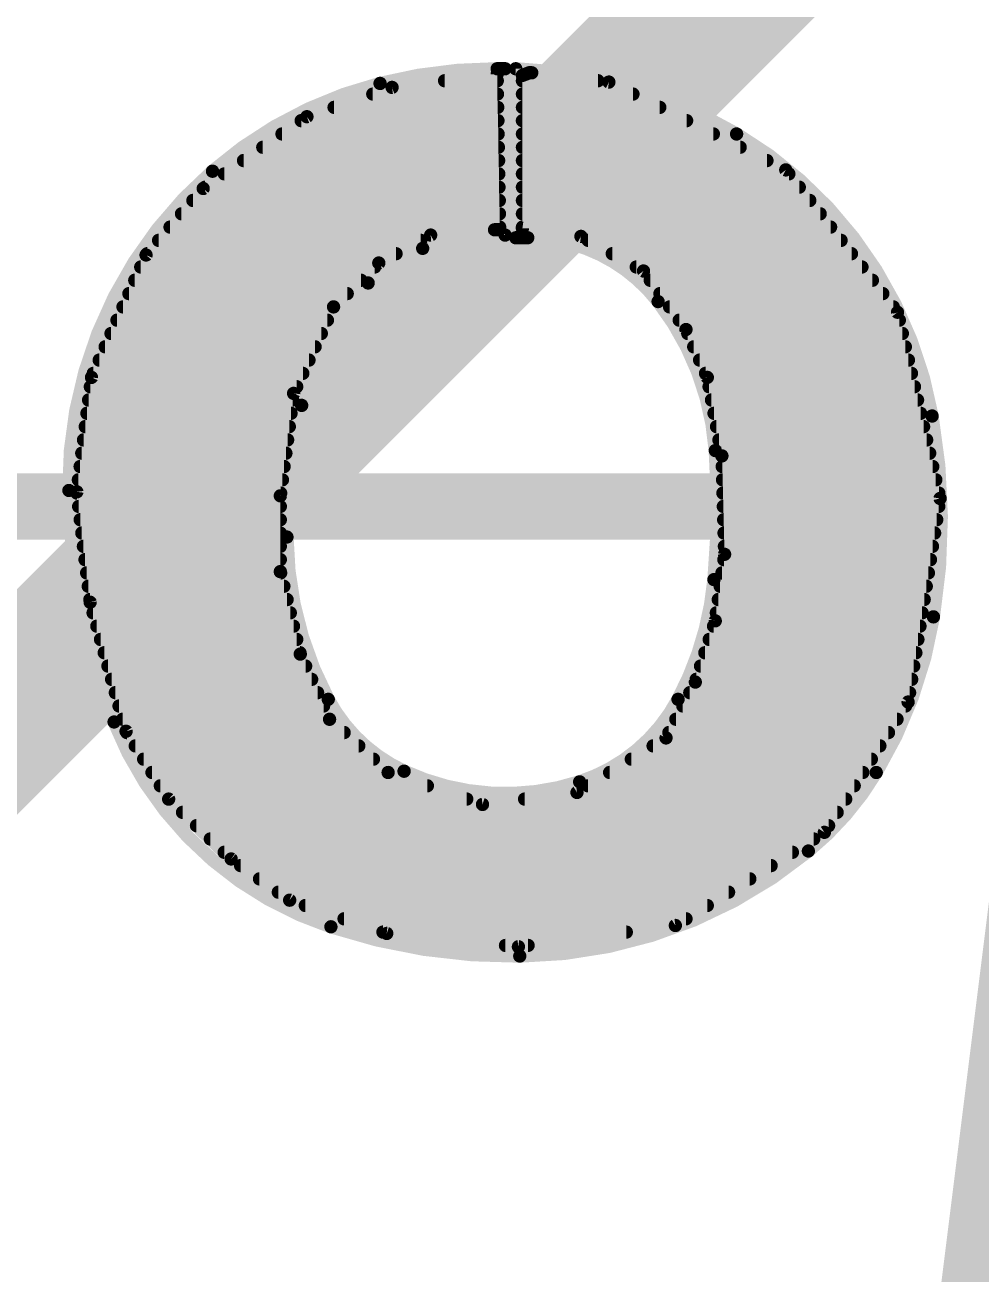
# Model space of a CAD drawing. Extents: x -33 to 32.5, y -8.9 to 49.7.
# Drawn here: x -6.708 to -4.882, y 39.174 to 41.559 of the extents above; entities that cross this region are included whole.
import ezdxf

# ---------------------------------------------------------------- set-up
doc = ezdxf.new("R2010")
doc.units = 0
for name, color, linetype in [('1', 12, 'CONTINUOUS'), ('21', 41, 'CONTINUOUS'), ('22', 40, 'CONTINUOUS'), ('51', 53, 'CONTINUOUS')]:
    doc.layers.add(name, color=color, linetype=linetype)

msp = doc.modelspace()

# ---------------------------------------------------------------- linework, layer by layer
at = {"layer": '1', "const_width": 0.3048}
msp.add_lwpolyline([(-7.62, 39.37), (-1.27, 45.72)], dxfattribs=at)
at = {"layer": '21', "const_width": 0.2032}
msp.add_lwpolyline([(-4.7143, 40.2895), (-5.0318, 37.7495)], dxfattribs=at)
at = {"layer": '22'}
for points, const_width in [([(-5.8064, 41.4757, 0.0624), (-6.03, 41.4477)], 0.0254), ([(-5.8064, 41.4821, 1), (-5.8064, 41.4694)], 0.0127), ([(-5.8001, 41.4656, 1), (-5.8127, 41.4654)], 0.0127), ([(-5.8056, 41.4592, 1), (-5.8072, 41.4718)], 0.0127), ([(-5.8064, 41.4694, 1), (-5.8064, 41.4821)], 0.0127), ([(-5.7848, 41.4757, 1), (-5.7976, 41.4757)], 0.0127), ([(-5.7912, 41.4694, 1), (-5.7912, 41.4821)], 0.0127), ([(-5.7645, 41.4757, 1), (-5.7773, 41.4757)], 0.0127), ([(-5.3492, 41.3512, 0.1246), (-5.7709, 41.4757)], 0.0254), ([(-5.7707, 41.482, 1), (-5.7711, 41.4694)], 0.0127), ([(-5.7519, 41.463, 1), (-5.7646, 41.463)], 0.0127), ([(-5.7605, 41.4689, 1), (-5.7559, 41.4571)], 0.0127), ([(-5.7455, 41.4744, 1), (-5.7455, 41.4617)], 0.0127), ([(-5.7432, 41.4621, 1), (-5.7478, 41.4739)], 0.0127), ([(-5.7396, 41.4743, 1), (-5.7412, 41.4617)], 0.0127), ([(-5.7404, 41.4617, 1), (-5.7404, 41.4744)], 0.0127), ([(-6.03, 41.4477, 0.1172), (-6.35, 41.2801)], 0.0254), ([(-6.0316, 41.4539, 1), (-6.0284, 41.4415)], 0.0127), ([(-6.0284, 41.4415, 1), (-6.0316, 41.4539)], 0.0127), ([(-6.0079, 41.4464, 1), (-6.0063, 41.4338)], 0.0127), ([(-6.005, 41.4341, 1), (-6.0092, 41.4461)], 0.0127), ([(-5.9068, 41.4592, 1), (-5.9068, 41.4465)], 0.0127), ([(-5.8062, 41.4465, 1), (-5.8062, 41.4592)], 0.0127), ([(-5.7582, 41.4592, 1), (-5.7582, 41.4465)], 0.0127), ([(-5.6139, 41.4465, 1), (-5.6139, 41.4592)], 0.0127), ([(-5.5903, 41.456, 1), (-5.5959, 41.4446)], 0.0127), ([(-5.5939, 41.444, 1), (-5.5923, 41.4566)], 0.0127), ([(-6.044, 41.4337, 1), (-6.044, 41.4211)], 0.0127), ([(-5.8058, 41.4211, 1), (-5.8058, 41.4337)], 0.0127), ([(-5.7582, 41.4337, 1), (-5.7582, 41.4211)], 0.0127), ([(-5.547, 41.4211, 1), (-5.547, 41.4337)], 0.0127), ([(-6.1179, 41.4083, 1), (-6.1179, 41.3957)], 0.0127), ([(-5.8053, 41.3957, 1), (-5.8053, 41.4083)], 0.0127), ([(-5.7582, 41.4083, 1), (-5.7582, 41.3957)], 0.0127), ([(-5.4958, 41.3957, 1), (-5.4958, 41.4083)], 0.0127), ([(-6.1807, 41.383, 1), (-6.1807, 41.3703)], 0.0127), ([(-6.1718, 41.3902, 1), (-6.1676, 41.3782)], 0.0127), ([(-6.1661, 41.379, 1), (-6.1733, 41.3894)], 0.0127), ([(-5.8049, 41.3703, 1), (-5.8049, 41.383)], 0.0127), ([(-5.7582, 41.383, 1), (-5.7582, 41.3703)], 0.0127), ([(-5.4446, 41.3703, 1), (-5.4446, 41.383)], 0.0127), ([(-6.2174, 41.3575, 1), (-6.2174, 41.3449)], 0.0127), ([(-5.8045, 41.3449, 1), (-5.8045, 41.3575)], 0.0127), ([(-5.7582, 41.3575, 1), (-5.7582, 41.3449)], 0.0127), ([(-5.3935, 41.3449, 1), (-5.3935, 41.3575)], 0.0127), ([(-4.9759, 40.8127, 0.2183), (-5.3492, 41.3512)], 0.0254), ([(-5.346, 41.3567, 1), (-5.3524, 41.3457)], 0.0127), ([(-5.3524, 41.3457, 1), (-5.346, 41.3567)], 0.0127), ([(-6.2541, 41.3321, 1), (-6.2541, 41.3195)], 0.0127), ([(-5.804, 41.3195, 1), (-5.804, 41.3321)], 0.0127), ([(-5.7582, 41.3321, 1), (-5.7582, 41.3195)], 0.0127), ([(-5.3423, 41.3195, 1), (-5.3423, 41.3321)], 0.0127), ([(-6.2908, 41.3068, 1), (-6.2908, 41.2941)], 0.0127), ([(-5.8036, 41.2941, 1), (-5.8036, 41.3068)], 0.0127), ([(-5.7582, 41.3068, 1), (-5.7582, 41.2941)], 0.0127), ([(-5.2912, 41.2941, 1), (-5.2912, 41.3068)], 0.0127), ([(-6.35, 41.2801, 0.2195), (-6.6243, 40.6705)], 0.0254), ([(-6.3542, 41.2849, 1), (-6.3458, 41.2753)], 0.0127), ([(-6.3458, 41.2753, 1), (-6.3542, 41.2849)], 0.0127), ([(-6.3275, 41.2813, 1), (-6.3275, 41.2687)], 0.0127), ([(-5.8032, 41.2687, 1), (-5.8032, 41.2813)], 0.0127), ([(-5.7582, 41.2813, 1), (-5.7582, 41.2687)], 0.0127), ([(-5.2503, 41.2865, 1), (-5.2603, 41.2787)], 0.0127), ([(-5.2581, 41.2769, 1), (-5.2525, 41.2883)], 0.0127), ([(-5.2493, 41.2687, 1), (-5.2493, 41.2813)], 0.0127), ([(-6.363, 41.243, 1), (-6.3726, 41.2512)], 0.0127), ([(-6.3642, 41.2559, 1), (-6.3642, 41.2433)], 0.0127), ([(-5.8028, 41.2433, 1), (-5.8028, 41.2559)], 0.0127), ([(-5.7582, 41.2559, 1), (-5.7582, 41.2433)], 0.0127), ([(-5.2294, 41.2433, 1), (-5.2294, 41.2559)], 0.0127), ([(-6.3875, 41.2306, 1), (-6.3875, 41.2179)], 0.0127), ([(-6.3714, 41.2523, 1), (-6.3642, 41.2419)], 0.0127), ([(-5.8023, 41.2179, 1), (-5.8023, 41.2306)], 0.0127), ([(-5.7582, 41.2306, 1), (-5.7582, 41.2179)], 0.0127), ([(-5.2094, 41.2179, 1), (-5.2094, 41.2306)], 0.0127), ([(-6.4093, 41.2051, 1), (-6.4093, 41.1925)], 0.0127), ([(-5.8019, 41.1925, 1), (-5.8019, 41.2051)], 0.0127), ([(-5.7582, 41.2051, 1), (-5.7582, 41.1925)], 0.0127), ([(-5.1895, 41.1925, 1), (-5.1895, 41.2051)], 0.0127), ([(-6.4312, 41.1797, 1), (-6.4312, 41.1671)], 0.0127), ([(-5.7912, 41.1582, 0.0828), (-5.9487, 41.1328)], 0.0254), ([(-5.9339, 41.1645, 1), (-5.9329, 41.1519)], 0.0127), ([(-5.9304, 41.1526, 1), (-5.9364, 41.1638)], 0.0127), ([(-5.8115, 41.1746, 1), (-5.8115, 41.162)], 0.0127), ([(-5.811, 41.162, 1), (-5.812, 41.1746)], 0.0127), ([(-5.8077, 41.1682, 1), (-5.7951, 41.1684)], 0.0127), ([(-5.8015, 41.1671, 1), (-5.8015, 41.1797)], 0.0127), ([(-5.8014, 41.162, 1), (-5.8014, 41.1746)], 0.0127), ([(-5.7976, 41.1582, 1), (-5.7848, 41.1582)], 0.0127), ([(-5.7912, 41.1519, 1), (-5.7912, 41.1645)], 0.0127), ([(-5.7709, 41.1594, 1), (-5.7709, 41.1468)], 0.0127), ([(-5.7646, 41.1709, 1), (-5.7519, 41.1709)], 0.0127), ([(-5.7582, 41.1797, 1), (-5.7582, 41.1671)], 0.0127), ([(-5.7573, 41.1772, 1), (-5.7591, 41.1646)], 0.0127), ([(-5.4991, 41.0312, 0.2316), (-5.748, 41.1531)], 0.0254), ([(-5.748, 41.1594, 1), (-5.748, 41.1468)], 0.0127), ([(-5.748, 41.1468, 1), (-5.748, 41.1594)], 0.0127), ([(-5.6433, 41.1612, 1), (-5.6495, 41.15)], 0.0127), ([(-5.6473, 41.1493, 1), (-5.6455, 41.1619)], 0.0127), ([(-5.1696, 41.1671, 1), (-5.1696, 41.1797)], 0.0127), ([(-6.453, 41.1544, 1), (-6.453, 41.1417)], 0.0127), ([(-5.9487, 41.1328, 0.1209), (-6.0528, 41.0667)], 0.0254), ([(-5.9507, 41.1388, 1), (-5.9467, 41.1268)], 0.0127), ([(-5.9523, 41.1417, 1), (-5.9523, 41.1544)], 0.0127), ([(-5.9467, 41.1268, 1), (-5.9507, 41.1388)], 0.0127), ([(-5.7773, 41.1531, 1), (-5.7645, 41.1531)], 0.0127), ([(-5.6327, 41.1544, 1), (-5.6327, 41.1417)], 0.0127), ([(-5.1496, 41.1417, 1), (-5.1496, 41.1544)], 0.0127), ([(-6.4818, 41.1242, 1), (-6.4722, 41.116)], 0.0127), ([(-6.4712, 41.1175, 1), (-6.4828, 41.1227)], 0.0127), ([(-6.4748, 41.1289, 1), (-6.4748, 41.1163)], 0.0127), ([(-6.0355, 41.1104, 1), (-6.0295, 41.0992)], 0.0127), ([(-6.0281, 41.1002, 1), (-6.0369, 41.1094)], 0.0127), ([(-5.9995, 41.1163, 1), (-5.9995, 41.1289)], 0.0127), ([(-5.5867, 41.1289, 1), (-5.5867, 41.1163)], 0.0127), ([(-5.1297, 41.1163, 1), (-5.1297, 41.1289)], 0.0127), ([(-6.4872, 41.1035, 1), (-6.4872, 41.0909)], 0.0127), ([(-6.0403, 41.0909, 1), (-6.0403, 41.1035)], 0.0127), ([(-5.5408, 41.1035, 1), (-5.5408, 41.0909)], 0.0127), ([(-5.5219, 41.0933, 1), (-5.5321, 41.0859)], 0.0127), ([(-5.5301, 41.084, 1), (-5.5239, 41.0952)], 0.0127), ([(-5.1097, 41.0909, 1), (-5.1097, 41.1035)], 0.0127), ([(-6.4985, 41.0782, 1), (-6.4985, 41.0655)], 0.0127), ([(-6.0528, 41.0667, 0.1342), (-6.1798, 40.833)], 0.0254), ([(-6.0665, 41.0655, 1), (-6.0665, 41.0782)], 0.0127), ([(-6.0574, 41.0711, 1), (-6.0482, 41.0623)], 0.0127), ([(-6.0482, 41.0623, 1), (-6.0574, 41.0711)], 0.0127), ([(-5.5141, 41.0782, 1), (-5.5141, 41.0655)], 0.0127), ([(-5.0898, 41.0655, 1), (-5.0898, 41.0782)], 0.0127), ([(-6.5098, 41.0527, 1), (-6.5098, 41.0401)], 0.0127), ([(-6.0927, 41.0401, 1), (-6.0927, 41.0527)], 0.0127), ([(-5.4956, 41.0527, 1), (-5.4956, 41.0401)], 0.0127), ([(-5.0699, 41.0401, 1), (-5.0699, 41.0527)], 0.0127), ([(-6.5211, 41.0273, 1), (-6.5211, 41.0147)], 0.0127), ([(-6.1233, 41.0256, 1), (-6.1145, 41.0164)], 0.0127), ([(-6.1131, 41.0183, 1), (-6.1247, 41.0237)], 0.0127), ([(-6.1189, 41.0147, 1), (-6.1189, 41.0273)], 0.0127), ([(-5.3899, 40.7467, 0.1478), (-5.4991, 41.0312)], 0.0254), ([(-5.4941, 41.0351, 1), (-5.5041, 41.0273)], 0.0127), ([(-5.5041, 41.0273, 1), (-5.4941, 41.0351)], 0.0127), ([(-5.4772, 41.0273, 1), (-5.4772, 41.0147)], 0.0127), ([(-5.0499, 41.0147, 1), (-5.0499, 41.0273)], 0.0127), ([(-5.0357, 41.0122, 1), (-5.0481, 41.0094)], 0.0127), ([(-5.0469, 41.0069, 1), (-5.0369, 41.0147)], 0.0127), ([(-6.5325, 41.002, 1), (-6.5325, 40.9893)], 0.0127), ([(-6.1306, 40.9893, 1), (-6.1306, 41.002)], 0.0127), ([(-5.4587, 41.002, 1), (-5.4587, 40.9893)], 0.0127), ([(-5.0384, 40.9893, 1), (-5.0384, 41.002)], 0.0127), ([(-6.5438, 40.9766, 1), (-6.5438, 40.9639)], 0.0127), ([(-6.1423, 40.9639, 1), (-6.1423, 40.9766)], 0.0127), ([(-5.44, 40.9804, 1), (-5.4516, 40.9752)], 0.0127), ([(-5.4509, 40.9741, 1), (-5.4407, 40.9815)], 0.0127), ([(-5.4424, 40.9766, 1), (-5.4424, 40.9639)], 0.0127), ([(-5.0326, 40.9639, 1), (-5.0326, 40.9766)], 0.0127), ([(-6.5551, 40.9511, 1), (-6.5551, 40.9385)], 0.0127), ([(-6.1541, 40.9385, 1), (-6.1541, 40.9511)], 0.0127), ([(-5.4311, 40.9511, 1), (-5.4311, 40.9385)], 0.0127), ([(-5.0268, 40.9385, 1), (-5.0268, 40.9511)], 0.0127), ([(-6.5664, 40.9258, 1), (-6.5664, 40.9131)], 0.0127), ([(-6.1658, 40.9131, 1), (-6.1658, 40.9258)], 0.0127), ([(-5.4198, 40.9258, 1), (-5.4198, 40.9131)], 0.0127), ([(-5.021, 40.9131, 1), (-5.021, 40.9258)], 0.0127), ([(-6.5777, 40.9004, 1), (-6.5777, 40.8877)], 0.0127), ([(-6.1775, 40.8877, 1), (-6.1775, 40.9004)], 0.0127), ([(-5.4085, 40.9004, 1), (-5.4085, 40.8877)], 0.0127), ([(-5.0152, 40.8877, 1), (-5.0152, 40.9004)], 0.0127), ([(-6.5834, 40.8749, 1), (-6.5834, 40.8623)], 0.0127), ([(-6.5869, 40.889, 1), (-6.5753, 40.8838)], 0.0127), ([(-6.5748, 40.8856, 1), (-6.5874, 40.8872)], 0.0127), ([(-6.1892, 40.8623, 1), (-6.1892, 40.8749)], 0.0127), ([(-5.3989, 40.8876, 1), (-5.4113, 40.8852)], 0.0127), ([(-5.4109, 40.8838, 1), (-5.3993, 40.889)], 0.0127), ([(-5.4018, 40.8749, 1), (-5.4018, 40.8623)], 0.0127), ([(-5.0094, 40.8623, 1), (-5.0094, 40.8749)], 0.0127), ([(-6.5866, 40.8496, 1), (-6.5866, 40.8369)], 0.0127), ([(-6.2009, 40.8586, 1), (-6.1893, 40.8532)], 0.0127), ([(-6.1888, 40.8551, 1), (-6.2014, 40.8567)], 0.0127), ([(-6.1968, 40.8369, 1), (-6.1968, 40.8496)], 0.0127), ([(-5.3971, 40.8496, 1), (-5.3971, 40.8369)], 0.0127), ([(-5.0036, 40.8369, 1), (-5.0036, 40.8496)], 0.0127), ([(-6.5899, 40.8242, 1), (-6.5899, 40.8115)], 0.0127), ([(-6.1798, 40.833, 0.0602), (-6.2078, 40.5816)], 0.0254), ([(-6.2001, 40.8115, 1), (-6.2001, 40.8242)], 0.0127), ([(-6.186, 40.8345, 1), (-6.1736, 40.8315)], 0.0127), ([(-6.1736, 40.8315, 1), (-6.186, 40.8345)], 0.0127), ([(-5.3923, 40.8242, 1), (-5.3923, 40.8115)], 0.0127), ([(-4.9978, 40.8115, 1), (-4.9978, 40.8242)], 0.0127), ([(-4.9733, 40.4292, 0.0851), (-4.9759, 40.8127)], 0.0254), ([(-4.9696, 40.8138, 1), (-4.9822, 40.8116)], 0.0127), ([(-4.9822, 40.8116, 1), (-4.9696, 40.8138)], 0.0127), ([(-6.5931, 40.7987, 1), (-6.5931, 40.7861)], 0.0127), ([(-6.2033, 40.7861, 1), (-6.2033, 40.7987)], 0.0127), ([(-5.3876, 40.7987, 1), (-5.3876, 40.7861)], 0.0127), ([(-4.992, 40.7861, 1), (-4.992, 40.7987)], 0.0127), ([(-6.5964, 40.7734, 1), (-6.5964, 40.7607)], 0.0127), ([(-6.2066, 40.7607, 1), (-6.2066, 40.7734)], 0.0127), ([(-5.3924, 40.5003, 0.0416), (-5.3899, 40.7467)], 0.0254), ([(-5.3836, 40.7472, 1), (-5.3962, 40.7462)], 0.0127), ([(-5.3829, 40.7734, 1), (-5.3829, 40.7607)], 0.0127), ([(-4.9862, 40.7607, 1), (-4.9862, 40.7734)], 0.0127), ([(-6.5997, 40.748, 1), (-6.5997, 40.7353)], 0.0127), ([(-6.2099, 40.7353, 1), (-6.2099, 40.748)], 0.0127), ([(-5.3962, 40.7462, 1), (-5.3836, 40.7472)], 0.0127), ([(-5.3782, 40.748, 1), (-5.3782, 40.7353)], 0.0127), ([(-5.3709, 40.7367, 1), (-5.3835, 40.7363)], 0.0127), ([(-5.3834, 40.7353, 1), (-5.371, 40.7377)], 0.0127), ([(-4.9804, 40.7353, 1), (-4.9804, 40.748)], 0.0127), ([(-6.6029, 40.7225, 1), (-6.6029, 40.7099)], 0.0127), ([(-6.2132, 40.7099, 1), (-6.2132, 40.7225)], 0.0127), ([(-5.3767, 40.7225, 1), (-5.3767, 40.7099)], 0.0127), ([(-4.9745, 40.7099, 1), (-4.9745, 40.7225)], 0.0127), ([(-6.6062, 40.6972, 1), (-6.6062, 40.6845)], 0.0127), ([(-6.2165, 40.6845, 1), (-6.2165, 40.6972)], 0.0127), ([(-5.376, 40.6972, 1), (-5.376, 40.6845)], 0.0127), ([(-4.9687, 40.6845, 1), (-4.9687, 40.6972)], 0.0127), ([(-6.6243, 40.6705, 0.092), (-6.538, 40.2285)], 0.0254), ([(-6.618, 40.6706, 1), (-6.6306, 40.6704)], 0.0127), ([(-6.6306, 40.6704, 1), (-6.618, 40.6706)], 0.0127), ([(-6.6028, 40.6687, 1), (-6.6154, 40.6671)], 0.0127), ([(-6.6154, 40.6687, 1), (-6.6028, 40.6671)], 0.0127), ([(-6.6088, 40.6718, 1), (-6.6088, 40.6591)], 0.0127), ([(-6.2142, 40.6603, 1), (-6.2269, 40.6603)], 0.0127), ([(-6.2268, 40.6611, 1), (-6.2142, 40.6595)], 0.0127), ([(-6.2198, 40.6591, 1), (-6.2198, 40.6718)], 0.0127), ([(-5.3753, 40.6718, 1), (-5.3753, 40.6591)], 0.0127), ([(-4.9543, 40.6542, 1), (-4.9669, 40.6562)], 0.0127), ([(-4.9668, 40.6538, 1), (-4.9544, 40.6566)], 0.0127), ([(-4.9629, 40.6591, 1), (-4.9629, 40.6718)], 0.0127), ([(-6.6057, 40.6463, 1), (-6.6057, 40.6337)], 0.0127), ([(-6.2205, 40.6337, 1), (-6.2205, 40.6463)], 0.0127), ([(-5.3746, 40.6463, 1), (-5.3746, 40.6337)], 0.0127), ([(-4.963, 40.6337, 1), (-4.963, 40.6463)], 0.0127), ([(-6.6027, 40.621, 1), (-6.6027, 40.6083)], 0.0127), ([(-6.2205, 40.6083, 1), (-6.2205, 40.621)], 0.0127), ([(-5.3739, 40.621, 1), (-5.3739, 40.6083)], 0.0127), ([(-4.967, 40.6083, 1), (-4.967, 40.621)], 0.0127), ([(-6.5996, 40.5956, 1), (-6.5996, 40.5829)], 0.0127), ([(-6.2205, 40.5829, 1), (-6.2205, 40.5956)], 0.0127), ([(-6.2078, 40.5816, 0.1204), (-6.129, 40.2717)], 0.0254), ([(-6.2015, 40.5817, 1), (-6.2141, 40.5815)], 0.0127), ([(-5.3732, 40.5956, 1), (-5.3732, 40.5829)], 0.0127), ([(-4.971, 40.5829, 1), (-4.971, 40.5956)], 0.0127), ([(-6.5966, 40.5701, 1), (-6.5966, 40.5575)], 0.0127), ([(-6.2205, 40.5575, 1), (-6.2205, 40.5701)], 0.0127), ([(-6.2141, 40.5815, 1), (-6.2015, 40.5817)], 0.0127), ([(-5.3725, 40.5701, 1), (-5.3725, 40.5575)], 0.0127), ([(-4.975, 40.5575, 1), (-4.975, 40.5701)], 0.0127), ([(-6.5935, 40.5448, 1), (-6.5935, 40.5321)], 0.0127), ([(-6.2205, 40.5321, 1), (-6.2205, 40.5448)], 0.0127), ([(-5.3735, 40.5448, 1), (-5.3735, 40.5321)], 0.0127), ([(-5.3658, 40.5477, 1), (-5.3784, 40.5495)], 0.0127), ([(-5.3784, 40.5484, 1), (-5.3658, 40.5488)], 0.0127), ([(-4.9789, 40.5321, 1), (-4.9789, 40.5448)], 0.0127), ([(-6.5904, 40.5194, 1), (-6.5904, 40.5067)], 0.0127), ([(-6.2143, 40.517, 1), (-6.2267, 40.514)], 0.0127), ([(-6.2269, 40.5155, 1), (-6.2142, 40.5155)], 0.0127), ([(-6.2199, 40.5067, 1), (-6.2199, 40.5194)], 0.0127), ([(-5.3771, 40.5194, 1), (-5.3771, 40.5067)], 0.0127), ([(-4.9829, 40.5067, 1), (-4.9829, 40.5194)], 0.0127), ([(-6.5874, 40.4939, 1), (-6.5874, 40.4813)], 0.0127), ([(-6.2137, 40.4813, 1), (-6.2137, 40.4939)], 0.0127), ([(-5.461, 40.2717, 0.0995), (-5.3924, 40.5003)], 0.0254), ([(-5.3861, 40.4997, 1), (-5.3987, 40.5009)], 0.0127), ([(-5.3987, 40.5009, 1), (-5.3861, 40.4997)], 0.0127), ([(-5.3806, 40.4939, 1), (-5.3806, 40.4813)], 0.0127), ([(-4.9869, 40.4813, 1), (-4.9869, 40.4939)], 0.0127), ([(-6.5843, 40.4686, 1), (-6.5843, 40.4559)], 0.0127), ([(-6.2076, 40.4559, 1), (-6.2076, 40.4686)], 0.0127), ([(-5.3842, 40.4686, 1), (-5.3842, 40.4559)], 0.0127), ([(-4.9909, 40.4559, 1), (-4.9909, 40.4686)], 0.0127), ([(-6.5776, 40.4588, 1), (-6.5898, 40.4554)], 0.0127), ([(-6.59, 40.4563, 1), (-6.5774, 40.4579)], 0.0127), ([(-6.5781, 40.4432, 1), (-6.5781, 40.4305)], 0.0127), ([(-6.2015, 40.4305, 1), (-6.2015, 40.4432)], 0.0127), ([(-5.3878, 40.4432, 1), (-5.3878, 40.4305)], 0.0127), ([(-4.9949, 40.4305, 1), (-4.9949, 40.4432)], 0.0127), ([(-5.3962, 40.4225, 1), (-5.3836, 40.4207)], 0.0127), ([(-5.3839, 40.4196, 1), (-5.3959, 40.4236)], 0.0127), ([(-5.0825, 40.132, 0.0949), (-4.9733, 40.4292)], 0.0254), ([(-4.9796, 40.4302, 1), (-4.967, 40.4282)], 0.0127), ([(-4.967, 40.4282, 1), (-4.9796, 40.4302)], 0.0127), ([(-6.571, 40.4177, 1), (-6.571, 40.4051)], 0.0127), ([(-6.1953, 40.4051, 1), (-6.1953, 40.4177)], 0.0127), ([(-5.3932, 40.4177, 1), (-5.3932, 40.4051)], 0.0127), ([(-4.9989, 40.4051, 1), (-4.9989, 40.4177)], 0.0127), ([(-6.5639, 40.3924, 1), (-6.5639, 40.3797)], 0.0127), ([(-6.1892, 40.3797, 1), (-6.1892, 40.3924)], 0.0127), ([(-5.4015, 40.3924, 1), (-5.4015, 40.3797)], 0.0127), ([(-5.0029, 40.3797, 1), (-5.0029, 40.3924)], 0.0127), ([(-6.5568, 40.367, 1), (-6.5568, 40.3543)], 0.0127), ([(-6.1766, 40.3607, 1), (-6.1882, 40.3555)], 0.0127), ([(-6.1886, 40.3566, 1), (-6.1762, 40.3596)], 0.0127), ([(-6.183, 40.3543, 1), (-6.183, 40.367)], 0.0127), ([(-5.4098, 40.367, 1), (-5.4098, 40.3543)], 0.0127), ([(-5.0068, 40.3543, 1), (-5.0068, 40.367)], 0.0127), ([(-6.5498, 40.3415, 1), (-6.5498, 40.3289)], 0.0127), ([(-6.1721, 40.3289, 1), (-6.1721, 40.3415)], 0.0127), ([(-5.4181, 40.3415, 1), (-5.4181, 40.3289)], 0.0127), ([(-5.0108, 40.3289, 1), (-5.0108, 40.3415)], 0.0127), ([(-6.5427, 40.3162, 1), (-6.5427, 40.3035)], 0.0127), ([(-6.1607, 40.3035, 1), (-6.1607, 40.3162)], 0.0127), ([(-5.434, 40.3067, 1), (-5.422, 40.3027)], 0.0127), ([(-5.4224, 40.3018, 1), (-5.4336, 40.3076)], 0.0127), ([(-5.4263, 40.3162, 1), (-5.4263, 40.3035)], 0.0127), ([(-5.0148, 40.3035, 1), (-5.0148, 40.3162)], 0.0127), ([(-6.5356, 40.2908, 1), (-6.5356, 40.2781)], 0.0127), ([(-6.1493, 40.2781, 1), (-6.1493, 40.2908)], 0.0127), ([(-6.129, 40.2717, 0.1633), (-5.9842, 40.1345)], 0.0254), ([(-6.1234, 40.2747, 1), (-6.1346, 40.2687)], 0.0127), ([(-5.649, 40.1142, 0.1942), (-5.461, 40.2717)], 0.0254), ([(-5.4554, 40.2687, 1), (-5.4666, 40.2747)], 0.0127), ([(-5.4386, 40.2908, 1), (-5.4386, 40.2781)], 0.0127), ([(-5.0188, 40.2781, 1), (-5.0188, 40.2908)], 0.0127), ([(-6.5286, 40.2653, 1), (-6.5286, 40.2527)], 0.0127), ([(-6.1379, 40.2527, 1), (-6.1379, 40.2653)], 0.0127), ([(-6.1346, 40.2687, 1), (-6.1234, 40.2747)], 0.0127), ([(-5.4666, 40.2747, 1), (-5.4554, 40.2687)], 0.0127), ([(-5.4519, 40.2653, 1), (-5.4519, 40.2527)], 0.0127), ([(-5.0279, 40.2676, 1), (-5.0153, 40.2656)], 0.0127), ([(-5.0163, 40.2632, 1), (-5.0269, 40.27)], 0.0127), ([(-5.0265, 40.2527, 1), (-5.0265, 40.2653)], 0.0127), ([(-6.538, 40.2285, 0.2224), (-6.1239, 39.8374)], 0.0254), ([(-6.5321, 40.2308, 1), (-6.5439, 40.2262)], 0.0127), ([(-6.5439, 40.2262, 1), (-6.5321, 40.2308)], 0.0127), ([(-6.5215, 40.24, 1), (-6.5215, 40.2273)], 0.0127), ([(-6.1222, 40.2383, 1), (-6.1308, 40.2289)], 0.0127), ([(-6.1323, 40.231, 1), (-6.1207, 40.2362)], 0.0127), ([(-6.1265, 40.2273, 1), (-6.1265, 40.24)], 0.0127), ([(-5.4652, 40.24, 1), (-5.4652, 40.2273)], 0.0127), ([(-5.0428, 40.2273, 1), (-5.0428, 40.24)], 0.0127), ([(-6.5097, 40.2141, 1), (-6.5205, 40.2073)], 0.0127), ([(-6.5212, 40.209, 1), (-6.509, 40.2124)], 0.0127), ([(-6.5135, 40.2146, 1), (-6.5135, 40.2019)], 0.0127), ([(-6.0986, 40.2019, 1), (-6.0986, 40.2146)], 0.0127), ([(-5.4806, 40.1926, 1), (-5.4872, 40.2034)], 0.0127), ([(-5.4786, 40.2146, 1), (-5.4786, 40.2019)], 0.0127), ([(-5.0591, 40.2019, 1), (-5.0591, 40.2146)], 0.0127), ([(-6.4976, 40.1891, 1), (-6.4976, 40.1765)], 0.0127), ([(-6.0706, 40.1765, 1), (-6.0706, 40.1891)], 0.0127), ([(-5.5087, 40.1891, 1), (-5.5087, 40.1765)], 0.0127), ([(-5.4895, 40.2009, 1), (-5.4783, 40.1951)], 0.0127), ([(-5.0755, 40.1765, 1), (-5.0755, 40.1891)], 0.0127), ([(-6.4816, 40.1638, 1), (-6.4816, 40.1511)], 0.0127), ([(-6.0427, 40.1511, 1), (-6.0427, 40.1638)], 0.0127), ([(-5.5502, 40.1638, 1), (-5.5502, 40.1511)], 0.0127), ([(-5.0918, 40.1511, 1), (-5.0918, 40.1638)], 0.0127), ([(-6.4657, 40.1384, 1), (-6.4657, 40.1257)], 0.0127), ([(-6.0127, 40.138, 1), (-6.0167, 40.126)], 0.0127), ([(-6.019, 40.1273, 1), (-6.0104, 40.1367)], 0.0127), ([(-6.0147, 40.1257, 1), (-6.0147, 40.1384)], 0.0127), ([(-5.9842, 40.1345, 0.1897), (-5.649, 40.1142)], 0.0254), ([(-5.9815, 40.1403, 1), (-5.9869, 40.1287)], 0.0127), ([(-5.9869, 40.1287, 1), (-5.9815, 40.1403)], 0.0127), ([(-5.5917, 40.1384, 1), (-5.5917, 40.1257)], 0.0127), ([(-5.2121, 39.9821, 0.0859), (-5.0825, 40.132)], 0.0254), ([(-5.1081, 40.1257, 1), (-5.1081, 40.1384)], 0.0127), ([(-5.0879, 40.1353, 1), (-5.0771, 40.1287)], 0.0127), ([(-5.0771, 40.1287, 1), (-5.0879, 40.1353)], 0.0127), ([(-6.4497, 40.1129, 1), (-6.4497, 40.1003)], 0.0127), ([(-5.9396, 40.1003, 1), (-5.9396, 40.1129)], 0.0127), ([(-5.651, 40.1202, 1), (-5.647, 40.1082)], 0.0127), ([(-5.647, 40.1082, 1), (-5.651, 40.1202)], 0.0127), ([(-5.6332, 40.1129, 1), (-5.6332, 40.1003)], 0.0127), ([(-5.1245, 40.1003, 1), (-5.1245, 40.1129)], 0.0127), ([(-6.4294, 40.0858, 1), (-6.4382, 40.0766)], 0.0127), ([(-6.4338, 40.0876, 1), (-6.4338, 40.0749)], 0.0127), ([(-6.4392, 40.0778, 1), (-6.4284, 40.0846)], 0.0127), ([(-5.8645, 40.0749, 1), (-5.8645, 40.0876)], 0.0127), ([(-5.754, 40.0876, 1), (-5.754, 40.0749)], 0.0127), ([(-5.6573, 40.0993, 1), (-5.6507, 40.0885)], 0.0127), ([(-5.6532, 40.0876, 1), (-5.6548, 40.1002)], 0.0127), ([(-5.1408, 40.0749, 1), (-5.1408, 40.0876)], 0.0127), ([(-6.4073, 40.0622, 1), (-6.4073, 40.0495)], 0.0127), ([(-5.8352, 40.0773, 1), (-5.8336, 40.0647)], 0.0127), ([(-5.8364, 40.065, 1), (-5.8324, 40.077)], 0.0127), ([(-5.1571, 40.0495, 1), (-5.1571, 40.0622)], 0.0127), ([(-6.3807, 40.0367, 1), (-6.3807, 40.0241)], 0.0127), ([(-5.1734, 40.0241, 1), (-5.1734, 40.0367)], 0.0127), ([(-5.1869, 40.0211, 1), (-5.1763, 40.0143)], 0.0127), ([(-5.1782, 40.0123, 1), (-5.185, 40.0231)], 0.0127), ([(-6.3542, 40.0114, 1), (-6.3542, 39.9987)], 0.0127), ([(-5.2019, 39.9987, 1), (-5.2019, 40.0114)], 0.0127), ([(-6.3277, 39.986, 1), (-6.3277, 39.9733)], 0.0127), ([(-6.3107, 39.9721, 1), (-6.3181, 39.9617)], 0.0127), ([(-6.3188, 39.9623, 1), (-6.31, 39.9715)], 0.0127), ([(-5.7633, 39.7815, 0.1703), (-5.2121, 39.9821)], 0.0254), ([(-5.2426, 39.9733, 1), (-5.2426, 39.986)], 0.0127), ([(-5.2161, 39.987, 1), (-5.2081, 39.9772)], 0.0127), ([(-5.2081, 39.9772, 1), (-5.2161, 39.987)], 0.0127), ([(-6.2964, 39.9605, 1), (-6.2964, 39.9479)], 0.0127), ([(-5.2832, 39.9479, 1), (-5.2832, 39.9605)], 0.0127), ([(-6.2603, 39.9352, 1), (-6.2603, 39.9225)], 0.0127), ([(-5.3239, 39.9225, 1), (-5.3239, 39.9352)], 0.0127), ([(-6.2243, 39.9098, 1), (-6.2243, 39.8971)], 0.0127), ([(-6.2006, 39.8942, 1), (-6.2048, 39.8822)], 0.0127), ([(-6.2064, 39.883, 1), (-6.199, 39.8934)], 0.0127), ([(-5.3645, 39.8971, 1), (-5.3645, 39.9098)], 0.0127), ([(-6.1729, 39.8843, 1), (-6.1729, 39.8717)], 0.0127), ([(-5.4051, 39.8717, 1), (-5.4051, 39.8843)], 0.0127), ([(-6.0988, 39.859, 1), (-6.0988, 39.8463)], 0.0127), ([(-5.4652, 39.8336, 1), (-5.467, 39.8462)], 0.0127), ([(-5.4458, 39.8463, 1), (-5.4458, 39.859)], 0.0127), ([(-6.1239, 39.8374, 0.083), (-5.7633, 39.7815)], 0.0254), ([(-6.1219, 39.8434, 1), (-6.1259, 39.8314)], 0.0127), ([(-6.1259, 39.8314, 1), (-6.1219, 39.8434)], 0.0127), ([(-6.0246, 39.8336, 1), (-6.0246, 39.8209)], 0.0127), ([(-6.0167, 39.831, 1), (-6.0179, 39.8184)], 0.0127), ([(-6.0194, 39.8187, 1), (-6.0152, 39.8307)], 0.0127), ([(-5.5598, 39.8209, 1), (-5.5598, 39.8336)], 0.0127), ([(-5.4695, 39.8453, 1), (-5.4627, 39.8345)], 0.0127), ([(-5.7906, 39.8081, 1), (-5.7906, 39.7955)], 0.0127), ([(-5.7667, 39.8056, 1), (-5.7649, 39.793)], 0.0127), ([(-5.7664, 39.793, 1), (-5.7652, 39.8056)], 0.0127), ([(-5.7473, 39.7955, 1), (-5.7473, 39.8081)], 0.0127), ([(-5.7634, 39.7878, 1), (-5.7632, 39.7752)], 0.0127), ([(-5.7632, 39.7752, 1), (-5.7634, 39.7878)], 0.0127)]:
    msp.add_lwpolyline(points, format="xyb", dxfattribs=dict(at, const_width=const_width))
at = {"layer": '22', "const_width": 0.0254}
for points in [[(-5.8064, 41.4655), (-6.0071, 41.4401)], [(-5.7912, 41.4757), (-5.8064, 41.4757)], [(-5.8014, 41.1683), (-5.8064, 41.4655)], [(-5.7912, 41.1582), (-5.7912, 41.4757)], [(-5.7709, 41.4757), (-5.7709, 41.1531)], [(-5.7455, 41.468), (-5.7582, 41.463)], [(-5.7582, 41.463), (-5.7582, 41.1709)], [(-5.7404, 41.468), (-5.7455, 41.468)], [(-5.5931, 41.4503), (-5.7404, 41.468)], [(-6.0071, 41.4401), (-6.1697, 41.3842)], [(-5.9068, 41.4528), (-5.8062, 41.4528)], [(-5.7582, 41.4528), (-5.6139, 41.4528)], [(-5.2553, 41.2826), (-5.5931, 41.4503)], [(-6.044, 41.4274), (-5.8058, 41.4274)], [(-5.7582, 41.4274), (-5.547, 41.4274)], [(-6.1179, 41.402), (-5.8053, 41.402)], [(-5.7582, 41.402), (-5.4958, 41.402)], [(-6.1697, 41.3842), (-6.3678, 41.2471)], [(-6.1807, 41.3766), (-5.8049, 41.3766)], [(-5.7582, 41.3766), (-5.4446, 41.3766)], [(-6.2174, 41.3512), (-5.8045, 41.3512)], [(-5.7582, 41.3512), (-5.3935, 41.3512)], [(-6.2541, 41.3258), (-5.804, 41.3258)], [(-5.7582, 41.3258), (-5.3423, 41.3258)], [(-6.2908, 41.3004), (-5.8036, 41.3004)], [(-5.7582, 41.3004), (-5.2912, 41.3004)], [(-6.3275, 41.275), (-5.8032, 41.275)], [(-5.7582, 41.275), (-5.2493, 41.275)], [(-5.0419, 41.0108), (-5.2553, 41.2826)], [(-6.3678, 41.2471), (-6.477, 41.1201)], [(-6.3642, 41.2496), (-5.8028, 41.2496)], [(-5.7582, 41.2496), (-5.2294, 41.2496)], [(-6.3875, 41.2242), (-5.8023, 41.2242)], [(-5.7582, 41.2242), (-5.2094, 41.2242)], [(-6.4093, 41.1988), (-5.8019, 41.1988)], [(-5.7582, 41.1988), (-5.1895, 41.1988)], [(-6.4312, 41.1734), (-5.8015, 41.1734)], [(-6.0325, 41.1048), (-5.9334, 41.1582)], [(-5.9334, 41.1582), (-5.8115, 41.1683)], [(-5.8115, 41.1683), (-5.8014, 41.1683)], [(-5.7709, 41.1531), (-5.748, 41.1531)], [(-5.7582, 41.1734), (-5.1696, 41.1734)], [(-5.7582, 41.1709), (-5.6464, 41.1556)], [(-5.6464, 41.1556), (-5.527, 41.0896)], [(-6.453, 41.148), (-5.9523, 41.148)], [(-5.6327, 41.148), (-5.1496, 41.148)], [(-6.477, 41.1201), (-6.5811, 40.8864)], [(-6.4748, 41.1226), (-5.9995, 41.1226)], [(-6.1189, 41.021), (-6.0325, 41.1048)], [(-5.5867, 41.1226), (-5.1297, 41.1226)], [(-6.4872, 41.0972), (-6.0403, 41.0972)], [(-5.5408, 41.0972), (-5.1097, 41.0972)], [(-5.527, 41.0896), (-5.4458, 40.9778)], [(-6.4985, 41.0718), (-6.0665, 41.0718)], [(-5.5141, 41.0718), (-5.0898, 41.0718)], [(-6.5098, 41.0464), (-6.0927, 41.0464)], [(-5.4956, 41.0464), (-5.0699, 41.0464)], [(-6.5211, 41.021), (-6.1189, 41.021)], [(-6.1951, 40.8559), (-6.1189, 41.021)], [(-5.4772, 41.021), (-5.0499, 41.021)], [(-4.9606, 40.6552), (-5.0419, 41.0108)], [(-6.5325, 40.9956), (-6.1306, 40.9956)], [(-5.4587, 40.9956), (-5.0384, 40.9956)], [(-6.5438, 40.9702), (-6.1423, 40.9702)], [(-5.4458, 40.9778), (-5.4051, 40.8864)], [(-5.4424, 40.9702), (-5.0326, 40.9702)], [(-6.5551, 40.9448), (-6.1541, 40.9448)], [(-5.4311, 40.9448), (-5.0268, 40.9448)], [(-6.5664, 40.9194), (-6.1658, 40.9194)], [(-5.4198, 40.9194), (-5.021, 40.9194)], [(-6.5777, 40.894), (-6.1775, 40.894)], [(-5.4085, 40.894), (-5.0152, 40.894)], [(-6.5811, 40.8864), (-6.6091, 40.6679)], [(-6.5834, 40.8686), (-6.1892, 40.8686)], [(-5.4051, 40.8864), (-5.3772, 40.7365)], [(-5.4018, 40.8686), (-5.0094, 40.8686)], [(-6.5866, 40.8432), (-6.1968, 40.8432)], [(-6.2205, 40.6603), (-6.1951, 40.8559)], [(-5.3971, 40.8432), (-5.0036, 40.8432)], [(-6.5899, 40.8178), (-6.2001, 40.8178)], [(-5.3923, 40.8178), (-4.9978, 40.8178)], [(-6.5931, 40.7924), (-6.2033, 40.7924)], [(-5.3876, 40.7924), (-4.992, 40.7924)], [(-6.5964, 40.767), (-6.2066, 40.767)], [(-5.3829, 40.767), (-4.9862, 40.767)], [(-6.5997, 40.7416), (-6.2099, 40.7416)], [(-5.3782, 40.7416), (-4.9804, 40.7416)], [(-5.3772, 40.7365), (-5.3721, 40.5486)], [(-6.6029, 40.7162), (-6.2132, 40.7162)], [(-5.3767, 40.7162), (-4.9745, 40.7162)], [(-6.6062, 40.6908), (-6.2165, 40.6908)], [(-5.376, 40.6908), (-4.9687, 40.6908)], [(-6.6091, 40.6679), (-6.5837, 40.4571)], [(-6.6088, 40.6654), (-6.2198, 40.6654)], [(-6.2205, 40.5155), (-6.2205, 40.6603)], [(-5.3753, 40.6654), (-4.9629, 40.6654)], [(-5.0216, 40.2666), (-4.9606, 40.6552)], [(-6.6057, 40.64), (-6.2205, 40.64)], [(-5.3746, 40.64), (-4.963, 40.64)], [(-6.6027, 40.6146), (-6.2205, 40.6146)], [(-5.3739, 40.6146), (-4.967, 40.6146)], [(-6.5996, 40.5892), (-6.2205, 40.5892)], [(-5.3732, 40.5892), (-4.971, 40.5892)], [(-6.5966, 40.5638), (-6.2205, 40.5638)], [(-5.3725, 40.5638), (-4.975, 40.5638)], [(-6.5935, 40.5384), (-6.2205, 40.5384)], [(-5.3721, 40.5486), (-5.3899, 40.4216)], [(-5.3735, 40.5384), (-4.9789, 40.5384)], [(-6.5904, 40.513), (-6.2199, 40.513)], [(-6.1824, 40.3581), (-6.2205, 40.5155)], [(-5.3771, 40.513), (-4.9829, 40.513)], [(-6.5874, 40.4876), (-6.2137, 40.4876)], [(-5.3806, 40.4876), (-4.9869, 40.4876)], [(-6.5843, 40.4622), (-6.2076, 40.4622)], [(-5.3842, 40.4622), (-4.9909, 40.4622)], [(-6.5837, 40.4571), (-6.5151, 40.2107)], [(-6.5781, 40.4368), (-6.2015, 40.4368)], [(-5.3878, 40.4368), (-4.9949, 40.4368)], [(-5.3899, 40.4216), (-5.428, 40.3047)], [(-6.571, 40.4114), (-6.1953, 40.4114)], [(-5.3932, 40.4114), (-4.9989, 40.4114)], [(-6.5639, 40.386), (-6.1892, 40.386)], [(-5.4015, 40.386), (-5.0029, 40.386)], [(-6.5568, 40.3606), (-6.183, 40.3606)], [(-6.1265, 40.2336), (-6.1824, 40.3581)], [(-5.4098, 40.3606), (-5.0068, 40.3606)], [(-6.5498, 40.3352), (-6.1721, 40.3352)], [(-5.4181, 40.3352), (-5.0108, 40.3352)], [(-6.5427, 40.3098), (-6.1607, 40.3098)], [(-5.428, 40.3047), (-5.4839, 40.198)], [(-5.4263, 40.3098), (-5.0148, 40.3098)], [(-6.5356, 40.2844), (-6.1493, 40.2844)], [(-5.4386, 40.2844), (-5.0188, 40.2844)], [(-6.5286, 40.259), (-6.1379, 40.259)], [(-5.4519, 40.259), (-5.0265, 40.259)], [(-5.1816, 40.0177), (-5.0216, 40.2666)], [(-6.5215, 40.2336), (-6.1265, 40.2336)], [(-6.0147, 40.132), (-6.1265, 40.2336)], [(-5.4652, 40.2336), (-5.0428, 40.2336)], [(-6.5151, 40.2107), (-6.4338, 40.0812)], [(-6.5135, 40.2082), (-6.0986, 40.2082)], [(-5.4839, 40.198), (-5.654, 40.0939)], [(-5.4786, 40.2082), (-5.0591, 40.2082)], [(-6.4976, 40.1828), (-6.0706, 40.1828)], [(-5.5087, 40.1828), (-5.0755, 40.1828)], [(-6.4816, 40.1574), (-6.0427, 40.1574)], [(-5.5502, 40.1574), (-5.0918, 40.1574)], [(-6.4657, 40.132), (-6.0147, 40.132)], [(-5.8344, 40.071), (-6.0147, 40.132)], [(-5.5917, 40.132), (-5.1081, 40.132)], [(-6.4497, 40.1066), (-5.9396, 40.1066)], [(-5.6332, 40.1066), (-5.1245, 40.1066)], [(-6.4338, 40.0812), (-6.3144, 39.9669)], [(-6.4338, 40.0812), (-5.8645, 40.0812)], [(-5.654, 40.0939), (-5.8344, 40.071)], [(-5.754, 40.0812), (-5.1408, 40.0812)], [(-6.4073, 40.0558), (-5.1571, 40.0558)], [(-6.3807, 40.0304), (-5.1734, 40.0304)], [(-5.4661, 39.8399), (-5.1816, 40.0177)], [(-6.3542, 40.005), (-5.2019, 40.005)], [(-6.3277, 39.9796), (-5.2426, 39.9796)], [(-6.3144, 39.9669), (-6.2027, 39.8882)], [(-6.2964, 39.9542), (-5.2832, 39.9542)], [(-6.2603, 39.9288), (-5.3239, 39.9288)], [(-6.2243, 39.9034), (-5.3645, 39.9034)], [(-6.2027, 39.8882), (-6.0173, 39.8247)], [(-6.1729, 39.878), (-5.4051, 39.878)], [(-6.0988, 39.8526), (-5.4458, 39.8526)], [(-5.7658, 39.7993), (-5.4661, 39.8399)], [(-6.0246, 39.8272), (-5.5598, 39.8272)], [(-6.0173, 39.8247), (-5.7658, 39.7993)], [(-5.7906, 39.8018), (-5.7473, 39.8018)]]:
    msp.add_lwpolyline(points, dxfattribs=at)
at = {"layer": '51', "const_width": 0.127}
msp.add_lwpolyline([(-9.017, 40.64), (-5.08, 40.64)], dxfattribs=at)
at = {"layer": '51', "const_width": 0.0635}
msp.add_lwpolyline([(-5.08, 40.6082, 1), (-5.08, 40.6718)], format="xyb", dxfattribs=at)

doc.saveas('drawing.dxf')
